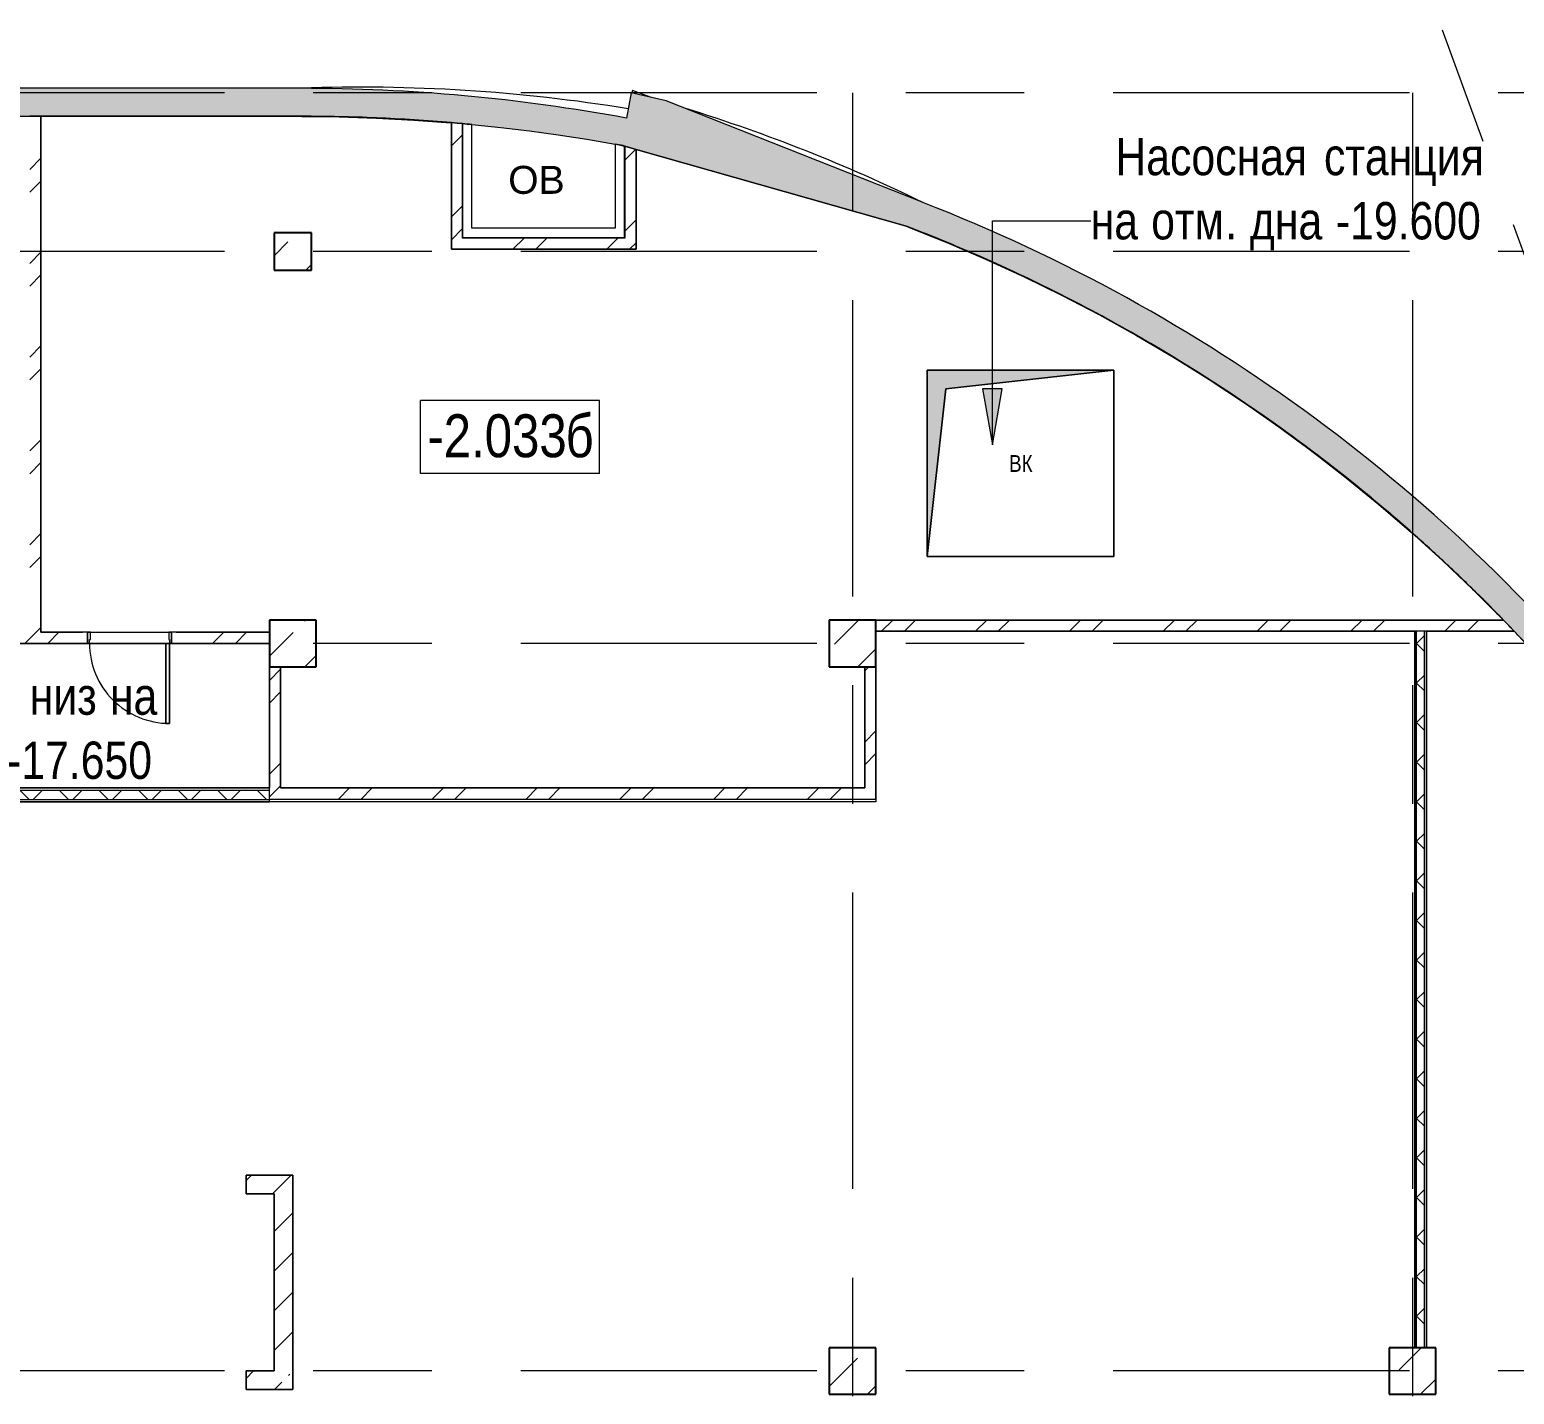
# Model space of a CAD drawing. Header units: millimetres. Extents: x 48966 to 155647, y -43515 to 30475.
# Drawn here: x 114112 to 130024, y 11467 to 26095 of the extents above; entities that cross this region are included whole.
import ezdxf

# ---------------------------------------------------------------- set-up
doc = ezdxf.new("R2010")
doc.units = ezdxf.units.MM
doc.linetypes.add('Осевые', pattern=[6350, 1270, -952.5, 3175, -952.5])
for name, color, linetype, lineweight in [('Двери', 7, 'Continuous', 9), ('Каркас_Импост', 7, 'Continuous', 9), ('Колонны', 7, 'Continuous', 9), ('Колонны-1', 7, 'Continuous', 25), ('Марки помещений', 7, 'Continuous', 9), ('Обобщенные модели', 7, 'Continuous', 9), ('Общие ребра', 7, 'Continuous', 9), ('Оси-2', 7, 'Осевые', 9), ('Панель', 7, 'Continuous', 9), ('Перекрытия', 7, 'Continuous', 9), ('Стены', 7, 'Continuous', 9), ('Стены-1', 7, 'Continuous', 18), ('Текстовые примечания', 7, 'Continuous', 9), ('Типовые аннотации', 7, 'Continuous', 9), ('Фундамент несущей конструкции', 7, 'Continuous', 9), ('Штриховка разреза-2', 7, 'Continuous', 9), ('Элементы узлов', 7, 'Continuous', 9), ('Элементы узлов-1', 7, 'Continuous', 5)]:
    doc.layers.add(name, color=color, linetype=linetype, lineweight=lineweight)
doc.layers.add('Обобщенные модели-1', color=7, linetype='Continuous', lineweight=9, true_color=0xffbc79)
doc.layers.add('Перекрытия-1', color=7, linetype='Continuous', lineweight=9, true_color=0xffffff)
doc.styles.add('Arial', font='Arial.ttf', dxfattribs={"width": 0.8, "height": 180})
doc.styles.add('Arial Narrow_1', font='Arial Narrow.ttf', dxfattribs={"height": 400})
doc.styles.add('Arial Narrow_2', font='Arial Narrow.ttf', dxfattribs={"height": 460})
doc.styles.add('Arial_2', font='Arial.ttf', dxfattribs={"height": 300})
pattern_1 = [(45, (0, 0), (-493.914, 493.914), []), (45, (493.9, 0), (-493.914, 493.914), [873.125, -174.625, 6.706, -167.919])]
pattern_2 = [(45, (0, 0), (-502.8943, 502.8943), []), (45, (0, 762), (-502.8943, 502.8943), [])]
pattern_3 = [(45, (0, 0), (-212.132, 212.132), []), (135, (0, 0), (-212.132, -212.132), [])]
pattern_4 = [(45, (0, 0), (-424.264, 424.264), [600, -100, 20, -100]), (45, (0, 424), (-424.264, 424.264), [])]

# ---------------------------------------------------------------- blocks, each defined once
blk = doc.blocks.new('Фундаментная плита - Фундаментная плита-408415-План -2-го этажа на отм_ -16_650')
at = {"layer": 'Фундамент несущей конструкции'}
for p, q in [((120572, 25442), (120566, 25417)), ((120767, 25371), (120572, 25442)), ((123732, 22447), (125732, 22447)), ((123732, 20447), (123732, 22447)), ((123732, 22447), (125732, 22447)), ((123732, 20447), (123732, 22447)), ((125732, 22447), (125732, 20447)), ((125732, 22447), (125732, 20447)), ((125732, 20447), (123732, 20447)), ((125732, 20447), (123732, 20447))]:
    blk.add_line(p, q, dxfattribs=at)
for centre, start, end in [((117664, 7664), 80.7518, 92.065), ((115869, 8234), 63.973, 72.7793)]:
    blk.add_arc(centre, 17815, start, end, dxfattribs=at)
blk = doc.blocks.new('Стена монолитная - Стена монолитная-463893-План -2-го этажа на отм_ -16_650')
at = {"layer": 'Штриховка разреза-2'}
h = blk.add_hatch(dxfattribs=at)
h.set_pattern_fill('FP_1', color=256, style=0, pattern_type=2)
h.set_pattern_definition(pattern_1)
h.paths.add_polyline_path([(150600, -31683), (149464, -28563), (149198, -28563), (139688, -2433), (139941, -2341), (136417, 7342), (136164, 7250), (133890, 13496), (133761, 13880), (133620, 14260), (133469, 14636), (133308, 15008), (133136, 15375), (132955, 15737), (132763, 16094), (132561, 16445), (132349, 16791), (132128, 17130), (131898, 17463), (131658, 17790), (131409, 18109), (131152, 18422), (131331, 18601), (131027, 18974), (130714, 19339), (130392, 19695), (130060, 20042), (129718, 20381), (129368, 20710), (129010, 21030), (128643, 21341), (128268, 21641), (127872, 21941), (127495, 22212), (127097, 22482), (126692, 22741), (126280, 22989), (125863, 23226), (125438, 23452), (125009, 23667), (124573, 23871), (124132, 24062), (123687, 24242), (120934, 25332), (120559, 25419), (120508, 25147), (120076, 25222), (119643, 25287), (119208, 25342), (118772, 25387), (118335, 25422), (117898, 25447), (117460, 25462), (117022, 25467), (109837, 25467), (109837, 25717), (100342, 25717), (100342, 25467), (61832, 25467), (61593, 25461), (61356, 25442), (61120, 25411), (60883, 25367), (60654, 25312), (60426, 25244), (60201, 25165), (59981, 25074), (59766, 24971), (59557, 24858), (59354, 24733), (59157, 24598), (58968, 24453), (58787, 24298), (58614, 24134), (58450, 23962), (58296, 23781), (58151, 23592), (58016, 23395), (57891, 23192), (57778, 22983), (57675, 22768), (57584, 22548), (57497, 22297), (57437, 22095), (57381, 21863), (57338, 21629), (57307, 21393), (57288, 21155), (57282, 20917), (57282, 20357), (57032, 20357), (57032, 15267), (57282, 15267), (57282, 13317), (57132, 13317), (57132, 5867), (57032, 5867), (57032, 2617), (57242, 2617), (57242, -43), (57032, -43), (57032, -2533), (57282, -2533), (57282, -21043), (57032, -21043), (57032, -21693), (57038, -21931), (57055, -22169), (57085, -22406), (57126, -22641), (57178, -22873), (57242, -23103), (57317, -23329), (57404, -23551), (57501, -23769), (57608, -23982), (57727, -24189), (57855, -24390), (57993, -24584), (58140, -24772), (58297, -24952), (58462, -25124), (58635, -25287), (58817, -25442), (59005, -25588), (59201, -25724), (59403, -25850), (59612, -25967), (59825, -26073), (59937, -25832), (60094, -25902), (60254, -25966), (60439, -26030), (74496, -30679), (74908, -30809), (75323, -30927), (75742, -31032), (76163, -31126), (76587, -31207), (77013, -31276), (77441, -31333), (77870, -31377), (77877, -31303), (78352, -31335), (78347, -31413), (78661, -31429), (78953, -31435), (79257, -31433), (91782, -31433), (91782, -31683), (108582, -31683), (108582, -31433), (142682, -31433), (142682, -31583), (144482, -31583), (144482, -31683)], flags=0)
h.paths.add_polyline_path([(150172, -31383), (143082, -31383), (143082, -31133), (108282, -31133), (108282, -31383), (92082, -31383), (92082, -31133), (79253, -31133), (78960, -31135), (78666, -31129), (78671, -31055), (77604, -30984), (77598, -31049), (77256, -31007), (76915, -30958), (76572, -30900), (76170, -30821), (75771, -30731), (75374, -30630), (74981, -30518), (74591, -30395), (60511, -25738), (60327, -25672), (60146, -25598), (59969, -25514), (59797, -25423), (59684, -25665), (59492, -25554), (59306, -25433), (59126, -25304), (58953, -25165), (58786, -25019), (58627, -24864), (58476, -24702), (58293, -24483), (58254, -24433), (58122, -24249), (57999, -24059), (57885, -23863), (57782, -23662), (57689, -23456), (57606, -23245), (57534, -23031), (57472, -22813), (57422, -22592), (57382, -22369), (57354, -22145), (57337, -21919), (57332, -21612), (57332, -21343), (57582, -21343), (57582, -2233), (57332, -2233), (57332, -343), (57542, -343), (57542, 2917), (57332, 2917), (57332, 13017), (57582, 13017), (57582, 15567), (57332, 15567), (57332, 20057), (57582, 20057), (57582, 20917), (57588, 21147), (57607, 21377), (57638, 21605), (57681, 21831), (57737, 22054), (57804, 22274), (57883, 22490), (57974, 22702), (58077, 22908), (58190, 23108), (58314, 23302), (58448, 23489), (58592, 23669), (58746, 23840), (58909, 24003), (59080, 24156), (59260, 24301), (59447, 24435), (59641, 24559), (59841, 24672), (60047, 24774), (60259, 24865), (60475, 24945), (60695, 25012), (60918, 25068), (61144, 25111), (61372, 25142), (61602, 25161), (61832, 25167), (100642, 25167), (100642, 25417), (109537, 25417), (109537, 25167), (117027, 25167), (117429, 25163), (117830, 25150), (118231, 25129), (118752, 25089), (118852, 25079), (119297, 25030), (119468, 25010), (119776, 24967), (120083, 24920), (120472, 24852), (123521, 23985), (123942, 23816), (124376, 23630), (124772, 23448), (125179, 23248), (125581, 23038), (125978, 22818), (126369, 22587), (126754, 22347), (127133, 22097), (127505, 21837), (127870, 21568), (128229, 21290), (128580, 21003), (128955, 20679), (129260, 20402), (129589, 20089), (129967, 19707), (130024, 19647), (130334, 19313), (130636, 18972), (130928, 18623), (130720, 18462), (131013, 18079), (131297, 17688), (131570, 17291), (131835, 16887), (132089, 16477), (132333, 16061), (132572, 15629), (132791, 15211), (133005, 14778), (133208, 14341), (133400, 13898), (133581, 13451), (133752, 12999), (135984, 6866), (136237, 6958), (139557, -2162), (139351, -2237), (145045, -17883), (145067, -17883), (145067, -17943), (149042, -28863), (149254, -28863), (150061, -31080)], flags=0)
at = {"layer": 'Стены'}
for p, q in [((120472, 24852), (120488, 24847)), ((120492, 24846), (120612, 24812))]:
    blk.add_line(p, q, dxfattribs=at)
at = {"layer": 'Стены', "flags": 128}
for points in [[(118632, 25099), (118692, 25094), (118752, 25089)], [(118752, 25089), (118802, 25084), (118852, 25079)], [(120388, 24867), (120430, 24860), (120472, 24852)], [(129909, 19767), (129967, 19707), (130024, 19647)]]:
    blk.add_lwpolyline(points, dxfattribs=at)
at = {"layer": 'Стены-1'}
for p, q in [((117022, 25467), (109837, 25467)), ((120559, 25419), (120508, 25147)), ((120934, 25332), (120559, 25419)), ((123687, 24242), (120934, 25332)), ((109537, 25167), (117027, 25167)), ((120488, 24847), (120492, 24846)), ((120612, 24812), (123521, 23985))]:
    blk.add_line(p, q, dxfattribs=at)
at = {"layer": 'Стены-1', "flags": 128}
for points in [[(117027, 25167), (117429, 25163), (117830, 25150), (118231, 25129), (118632, 25099)], [(118852, 25079), (119160, 25047), (119468, 25010), (119776, 24967), (120083, 24920), (120388, 24867)], [(123521, 23985), (123942, 23816), (124359, 23637), (124772, 23448), (125179, 23248), (125581, 23038), (125978, 22818), (126369, 22587), (126754, 22347), (127133, 22097), (127505, 21837), (127870, 21568), (128229, 21290), (128580, 21003), (128924, 20707), (129260, 20402), (129589, 20089), (129909, 19767)], [(130024, 19647), (130334, 19313), (130636, 18972), (130928, 18623)]]:
    blk.add_lwpolyline(points, dxfattribs=at)
at = {"layer": 'Стены-1'}
for centre, radius, start, end in [((117022, 6315), 19152, 79.5114, 90), ((117128, 7356), 18115, 38.3721, 68.7752)]:
    blk.add_arc(centre, radius, start, end, dxfattribs=at)
blk = doc.blocks.new('Колона монолитная73 - Колона монолитная-497871-План -2-го этажа на отм_ -16_650')
at = {"layer": 'Колонны'}
h = blk.add_hatch(dxfattribs=at)
h.set_pattern_fill('FP_1', color=256, style=0, pattern_type=2)
h.set_pattern_definition(pattern_1)
h.paths.add_polyline_path([(123182, 11467), (123182, 11967), (122682, 11967), (122682, 11467)], flags=0)
at = {"layer": 'Колонны-1'}
for p, q in [((123182, 11967), (122682, 11967)), ((122682, 11967), (122682, 11467)), ((123182, 11467), (123182, 11967)), ((122682, 11467), (123182, 11467))]:
    blk.add_line(p, q, dxfattribs=at)
blk = doc.blocks.new('Колона монолитная74 - Колона монолитная-497883-План -2-го этажа на отм_ -16_650')
at = {"layer": 'Колонны'}
h = blk.add_hatch(dxfattribs=at)
h.set_pattern_fill('FP_1', color=256, style=0, pattern_type=2)
h.set_pattern_definition(pattern_1)
h.paths.add_polyline_path([(129182, 11467), (129182, 11967), (128682, 11967), (128682, 11467)], flags=0)
at = {"layer": 'Колонны-1'}
for p, q in [((129182, 11967), (128682, 11967)), ((128682, 11967), (128682, 11467)), ((129182, 11467), (129182, 11967)), ((128682, 11467), (129182, 11467))]:
    blk.add_line(p, q, dxfattribs=at)
blk = doc.blocks.new('Колона монолитная75 - Колона монолитная-497895-План -2-го этажа на отм_ -16_650')
at = {"layer": 'Колонны'}
h = blk.add_hatch(dxfattribs=at)
h.set_pattern_fill('FP_1', color=256, style=0, pattern_type=2)
h.set_pattern_definition(pattern_1)
h.paths.add_polyline_path([(123182, 19267), (123182, 19767), (122682, 19767), (122682, 19267)], flags=0)
at = {"layer": 'Колонны-1'}
for p, q in [((123182, 19767), (122682, 19767)), ((122682, 19767), (122682, 19267)), ((123182, 19267), (123182, 19767)), ((122682, 19267), (123182, 19267))]:
    blk.add_line(p, q, dxfattribs=at)
blk = doc.blocks.new('Колона монолитная76 - Колона монолитная-497907-План -2-го этажа на отм_ -16_650')
at = {"layer": 'Колонны'}
h = blk.add_hatch(dxfattribs=at)
h.set_pattern_fill('FP_1', color=256, style=0, pattern_type=2)
h.set_pattern_definition(pattern_1)
h.paths.add_polyline_path([(117182, 19267), (117182, 19767), (116682, 19767), (116682, 19267)], flags=0)
at = {"layer": 'Колонны-1'}
for p, q in [((117182, 19767), (116682, 19767)), ((116682, 19767), (116682, 19267)), ((117182, 19267), (117182, 19767)), ((116682, 19267), (117182, 19267))]:
    blk.add_line(p, q, dxfattribs=at)
blk = doc.blocks.new('Колона монолитная79 - Колона монолитная-497943-План -2-го этажа на отм_ -16_650')
at = {"layer": 'Колонны'}
h = blk.add_hatch(dxfattribs=at)
h.set_pattern_fill('FP_52', color=256, style=0, pattern_type=2)
h.set_pattern_definition([(45, (-6600, -15200), (-493.914, 493.914), []), (45, (-6106.1, -15200), (-493.914, 493.914), [873.125, -174.625, 6.706, -167.919])])
h.paths.add_polyline_path([(110532, 8317), (110532, 8717), (110132, 8717), (110132, 8317)], flags=0)
at = {"layer": 'Колонны-1'}
for p, q in [((110532, 8717), (110132, 8717)), ((110132, 8717), (110132, 8317)), ((110532, 8317), (110532, 8717)), ((110132, 8317), (110532, 8317))]:
    blk.add_line(p, q, dxfattribs=at)
blk = doc.blocks.new('Дверь - Однопольная - ДВ2_20х9-6240718-План -2-го этажа на отм_ -16_650')
at = {"layer": 'Двери'}
for p, q in [((-389, 918), (-429, 918)), ((-429, 918), (-429, 60)), ((-389, 60), (-389, 918)), ((-429, 60), (-389, 60))]:
    blk.add_line(p, q, dxfattribs=at)
blk.add_arc((-429, 60), 858, 360, 90, dxfattribs=at)
at = {"layer": 'Каркас_Импост'}
for p, q in [((-430, 60), (-450, 60)), ((-450, 60), (-450, -60)), ((-430, 20), (-430, 60)), ((-420, 20), (-430, 20)), ((-420, -60), (-420, 20)), ((430, 20), (420, 20)), ((420, 20), (420, -60)), ((450, 60), (430, 60)), ((430, 60), (430, 20)), ((450, -60), (450, 60)), ((-450, -60), (-420, -60)), ((420, -60), (450, -60))]:
    blk.add_line(p, q, dxfattribs=at)
at = {"layer": 'Панель'}
for p, q in [((-429, 918), (-389, 918)), ((-429, 60), (-429, 918)), ((-389, 918), (-389, 60)), ((-389, 60), (-429, 60))]:
    blk.add_line(p, q, dxfattribs=at)
blk = doc.blocks.new('170_ОтверстиеПрямоугольноеВертикальное - 170_ОтверстиеПрямоугольноеВертикальное-5689110-План -2-го этажа на отм_ -16_650')
at = {"layer": 'Обобщенные модели'}
for p, q in [((-1000, -1000), (-1000, 1000)), ((-1000, 1000), (1000, 1000)), ((1000, 1000), (1000, -1000)), ((1000, -1000), (-1000, -1000))]:
    blk.add_line(p, q, dxfattribs=at)
blk = doc.blocks.new('Фундаментная плита1 - Фундаментная плита-5964020-План -2-го этажа на отм_ -16_650')
at = {"layer": 'Фундамент несущей конструкции'}
for p, q in [((120572, 25442), (120566, 25417)), ((120767, 25371), (120572, 25442)), ((123732, 22447), (125732, 22447)), ((123732, 20447), (123732, 22447)), ((123732, 22447), (125732, 22447)), ((123732, 20447), (123732, 22447)), ((125732, 22447), (125732, 20447)), ((125732, 22447), (125732, 20447)), ((125732, 20447), (123732, 20447)), ((125732, 20447), (123732, 20447))]:
    blk.add_line(p, q, dxfattribs=at)
for centre, start, end in [((117664, 7664), 80.7518, 92.065), ((115869, 8234), 63.973, 72.7793)]:
    blk.add_arc(centre, 17815, start, end, dxfattribs=at)
blk = doc.blocks.new('Марка помещения_Р - Марка помещения-4575829-План -2-го этажа на отм_ -16_650')
at = {"layer": 'Марки помещений'}
for p, q in [((-4.79375, -1.95625), (-4.79375, 1.95625)), ((4.79375, 1.95625), (-4.79375, 1.95625)), ((4.79375, -1.95625), (4.79375, 1.95625)), ((4.79375, -1.95625), (-4.79375, -1.95625))]:
    blk.add_line(p, q, dxfattribs=at)

msp = doc.modelspace()

# ---------------------------------------------------------------- hatches: boundary and pattern name
at = {"layer": 'Текстовые примечания'}
msp.add_hatch(color=256, dxfattribs=at).paths.add_polyline_path([(124430.2, 21644.6), (124536, 22244.6), (124324.4, 22244.6)], flags=0)
at = {"layer": 'Штриховка разреза-2'}
h = msp.add_hatch(dxfattribs=at)
h.set_pattern_fill('FP_54', color=256, style=0, pattern_type=2)
h.set_pattern_definition(pattern_2)
h.paths.add_polyline_path([(114231.6, 19637.1), (114231.6, 25167.1), (114111.6, 25167.1), (114111.6, 19637.1), (114217.1, 19637.1)], flags=0)
h = msp.add_hatch(dxfattribs=at)
h.set_pattern_fill('FP_54', color=256, style=0, pattern_type=2)
h.set_pattern_definition(pattern_2)
h.paths.add_polyline_path([(118631.6, 23741.2), (118751.6, 23741.2), (118751.6, 25088.7), (118631.6, 25099.2), (118631.6, 24465.9)], flags=0)
h = msp.add_hatch(dxfattribs=at)
h.set_pattern_fill('FP_54', color=256, style=0, pattern_type=2)
h.set_pattern_definition(pattern_2)
h.paths.add_polyline_path([(120491.6, 23861.2), (120611.6, 23861.2), (120611.6, 24812.3), (120491.6, 24846.4), (120491.6, 24465.9)], flags=0)
h = msp.add_hatch(dxfattribs=at)
h.set_pattern_fill('FP_54', color=256, style=0, pattern_type=2)
h.set_pattern_definition(pattern_2)
h.paths.add_polyline_path([(120611.6, 23741.2), (120611.6, 23861.2), (118751.6, 23861.2), (118751.6, 23741.2)], flags=0)
h = msp.add_hatch(dxfattribs=at)
h.set_pattern_fill('FP_54', color=256, style=0, pattern_type=2)
h.set_pattern_definition(pattern_2)
h.paths.add_polyline_path([(128956.6, 19647.1), (130024.2, 19647.1), (129908.8, 19767.1), (123181.6, 19767.1), (123181.6, 19647.1), (127762.3, 19647.1)], flags=0)
h = msp.add_hatch(dxfattribs=at)
h.set_pattern_fill('FP_54', color=256, style=0, pattern_type=2)
h.set_pattern_definition(pattern_2)
h.paths.add_polyline_path([(116681.6, 19517.1), (116681.6, 19637.1), (115631.6, 19637.1), (115631.6, 19517.1)], flags=0)
h.paths.add_polyline_path([(114731.6, 19517.1), (114731.6, 19637.1), (113431.6, 19637.1), (113431.6, 19517.1), (114217.1, 19517.1)], flags=0)
h.paths.add_polyline_path([(112531.6, 19517.1), (112531.6, 19637.1), (110533.6, 19637.1), (110533.6, 19517.1), (112524, 19517.1)], flags=0)
h = msp.add_hatch(dxfattribs=at)
h.set_pattern_fill('FP_53', color=256, style=0, pattern_type=2)
h.set_pattern_definition(pattern_3)
h.paths.add_polyline_path([(128976.6, 11967.1), (129061.6, 11967.1), (129061.6, 19647.1), (128976.6, 19647.1), (128976.6, 13104.3)], flags=0)
h = msp.add_hatch(dxfattribs=at)
h.set_pattern_fill('FP_54', color=256, style=0, pattern_type=2)
h.set_pattern_definition(pattern_2)
h.paths.add_polyline_path([(116681.6, 17847.1), (116801.6, 17847.1), (116801.6, 19267.1), (116681.6, 19267.1), (116681.6, 17942.1)], flags=0)
h = msp.add_hatch(dxfattribs=at)
h.set_pattern_fill('FP_54', color=256, style=0, pattern_type=2)
h.set_pattern_definition(pattern_2)
h.paths.add_polyline_path([(123181.6, 17967.1), (123181.6, 19267.1), (123061.6, 19267.1), (123061.6, 17967.1)], flags=0)
h = msp.add_hatch(dxfattribs=at)
h.set_pattern_fill('FP_53', color=256, style=0, pattern_type=2)
h.set_pattern_definition(pattern_3)
h.paths.add_polyline_path([(116681.6, 17842.1), (116681.6, 17942.1), (109881.6, 17942.1), (109881.6, 17842.1), (114217.1, 17842.1)], flags=0)
h.paths.add_polyline_path([(108881.6, 17842.1), (108881.6, 17942.1), (104461.6, 17942.1), (104461.6, 17842.1), (107444.5, 17842.1)], flags=0)
h = msp.add_hatch(dxfattribs=at)
h.set_pattern_fill('FP_54', color=256, style=0, pattern_type=2)
h.set_pattern_definition(pattern_2)
h.paths.add_polyline_path([(123181.6, 17847.1), (123181.6, 17967.1), (116801.6, 17967.1), (116801.6, 17847.1), (120989.7, 17847.1)], flags=0)
h = msp.add_hatch(dxfattribs=at)
h.set_pattern_fill('FP_57', color=256, style=0, pattern_type=2)
h.set_pattern_definition(pattern_4)
h.paths.add_polyline_path([(116731.6, 13617.1), (116931.6, 13617.1), (116931.6, 13817.1), (116431.6, 13817.1), (116431.6, 13617.1), (116729.6, 13617.1)], flags=0)
h = msp.add_hatch(dxfattribs=at)
h.set_pattern_fill('FP_57', color=256, style=0, pattern_type=2)
h.set_pattern_definition(pattern_4)
h.paths.add_polyline_path([(116931.6, 11717.1), (116931.6, 13617.1), (116731.6, 13617.1), (116731.6, 11717.1)], flags=0)
h = msp.add_hatch(dxfattribs=at)
h.set_pattern_fill('FP_57', color=256, style=0, pattern_type=2)
h.set_pattern_definition(pattern_4)
h.paths.add_polyline_path([(116431.6, 11517.1), (116931.6, 11517.1), (116931.6, 11717.1), (116431.6, 11717.1)], flags=0)
at = {"layer": 'Элементы узлов-1'}
msp.add_hatch(color=256, dxfattribs=at).paths.add_polyline_path([(123731.6, 20447.1), (123931.6, 22247.1), (125731.6, 22447.1), (123731.6, 22447.1), (123731.6, 21941.1)], flags=0)

# ---------------------------------------------------------------- linework, layer by layer
at = {"layer": 'Обобщенные модели-1'}
for p, q in [((125731.6, 22447.1), (123731.6, 22447.1)), ((123731.6, 22447.1), (123731.6, 20447.1)), ((125731.6, 20447.1), (125731.6, 22447.1)), ((123731.6, 20447.1), (125731.6, 20447.1))]:
    msp.add_line(p, q, dxfattribs=at)
at = {"layer": 'Общие ребра'}
for p, q in [((114731.6, 19637.1), (114236.6, 19637.1)), ((116681.6, 19637.1), (115631.6, 19637.1)), ((128976.6, 19647.1), (128956.6, 19647.1)), ((128976.6, 11967.1), (128976.6, 19647.1)), ((129061.6, 19647.1), (128976.6, 19647.1)), ((129081.6, 19647.1), (129061.6, 19647.1)), ((129061.6, 11967.1), (129061.6, 19647.1)), ((113431.6, 19517.1), (114731.6, 19517.1)), ((115631.6, 19517.1), (116681.6, 19517.1)), ((116681.6, 19267.1), (116681.6, 17969.1)), ((116681.6, 17967.1), (109881.6, 17967.1)), ((109881.6, 17942.1), (116681.6, 17942.1)), ((109881.6, 17842.1), (116681.6, 17842.1)), ((116681.6, 17942.1), (116681.6, 17967.1)), ((116681.6, 17847.1), (116681.6, 17942.1)), ((109881.6, 17817.1), (116681.6, 17817.1)), ((116931.6, 13817.1), (116431.6, 13817.1)), ((116431.6, 13817.1), (116431.6, 13617.1)), ((116431.6, 13617.1), (116729.6, 13617.1)), ((116731.6, 11717.1), (116431.6, 11717.1)), ((116431.6, 11717.1), (116431.6, 11517.1)), ((116431.6, 11717.1), (116731.6, 11717.1)), ((116431.6, 11517.1), (116931.6, 11517.1))]:
    msp.add_line(p, q, dxfattribs=at)
at = {"layer": 'Оси-2'}
for p, q in [((129251.3, 26095.3), (153940.5, -41737.8)), ((150171.6, 25417.1), (50565.6, 25417.1)), ((122931.6, 25417.1), (122931.6, -41737.8)), ((128931.6, 25417.1), (128931.6, -41737.8)), ((150171.6, 23717.1), (50565.6, 23717.1)), ((150171.6, 19517.1), (50565.6, 19517.1)), ((150171.6, 11717.1), (50565.6, 11717.1))]:
    msp.add_line(p, q, dxfattribs=at)
at = {"layer": 'Перекрытия'}
for p, q in [((117027.1, 25167.1), (114231.6, 25167.1)), ((114231.6, 25167.1), (114231.6, 19637.1)), ((118631.6, 23741.2), (118631.6, 25099.2)), ((123520.8, 23984.6), (120611.6, 24812.3)), ((120611.6, 24812.3), (120611.6, 23741.2)), ((116731.6, 23517.1), (116731.6, 23917.1)), ((116731.6, 23917.1), (117131.6, 23917.1)), ((117131.6, 23917.1), (117131.6, 23517.1)), ((120611.6, 23741.2), (118631.6, 23741.2)), ((117131.6, 23517.1), (116731.6, 23517.1)), ((123731.6, 20447.1), (123731.6, 22447.1)), ((123731.6, 22447.1), (125731.6, 22447.1)), ((125731.6, 22447.1), (125731.6, 20447.1)), ((125731.6, 20447.1), (123731.6, 20447.1)), ((116681.6, 19637.1), (116681.6, 19767.1)), ((116681.6, 19767.1), (117181.6, 19767.1)), ((117181.6, 19767.1), (117181.6, 19267.1)), ((122681.6, 19267.1), (122681.6, 19767.1)), ((122681.6, 19767.1), (129908.8, 19767.1)), ((114231.6, 19637.1), (114681.6, 19637.1)), ((115681.6, 19637.1), (116681.6, 19637.1)), ((128956.6, 19647.1), (123181.6, 19647.1)), ((123181.6, 19647.1), (123181.6, 17817.1)), ((128956.6, 11967.1), (128956.6, 19647.1)), ((116681.6, 19517.1), (110531.6, 19517.1)), ((114681.6, 19517.1), (115681.6, 19517.1)), ((116681.6, 17967.1), (116681.6, 19517.1)), ((117181.6, 19267.1), (116801.6, 19267.1)), ((116801.6, 19267.1), (116801.6, 17967.1)), ((123061.6, 19267.1), (122681.6, 19267.1)), ((123061.6, 17967.1), (123061.6, 19267.1)), ((104481.6, 17967.1), (116681.6, 17967.1)), ((116801.6, 17967.1), (123061.6, 17967.1)), ((123181.6, 17817.1), (109881.6, 17817.1)), ((116431.6, 13617.1), (116431.6, 13817.1)), ((116431.6, 13817.1), (116931.6, 13817.1)), ((116931.6, 13817.1), (116931.6, 11517.1)), ((116731.6, 13617.1), (116431.6, 13617.1)), ((116731.6, 11717.1), (116731.6, 13617.1)), ((122681.6, 11467.1), (122681.6, 11967.1)), ((122681.6, 11967.1), (123181.6, 11967.1)), ((123181.6, 11967.1), (123181.6, 11467.1)), ((128681.6, 11467.1), (128681.6, 11967.1)), ((128681.6, 11967.1), (128956.6, 11967.1)), ((116431.6, 11517.1), (116431.6, 11717.1)), ((116431.6, 11717.1), (116731.6, 11717.1)), ((116931.6, 11517.1), (116431.6, 11517.1)), ((123181.6, 11467.1), (122681.6, 11467.1))]:
    msp.add_line(p, q, dxfattribs=at)
for centre, radius, start, end in [((117027.1, 6176.2), 18990.9, 88.78831, 90), ((117027.1, 6176.2), 18990.9, 87.57661, 88.7883), ((117027.1, 6176.2), 18990.9, 86.36492, 87.57661), ((117027.1, 6176.2), 18990.9, 85.15322, 86.36491), ((117128.5, 7355.9), 17815, 67.51291, 68.97243), ((117128.5, 7355.9), 17815, 66.05339, 67.51291), ((117128.5, 7355.9), 17815, 64.59387, 66.05339), ((117128.5, 7355.9), 17815, 63.13436, 64.59387), ((117128.5, 7355.9), 17815, 61.67484, 63.13435), ((117128.5, 7355.9), 17815, 60.21532, 61.67483), ((117128.5, 7355.9), 17815, 58.7558, 60.21531), ((117128.5, 7355.9), 17815, 57.29628, 58.75579), ((117128.5, 7355.9), 17815, 55.83676, 57.29627), ((117128.5, 7355.9), 17815, 54.37724, 55.83675), ((117128.5, 7355.9), 17815, 52.91772, 54.37723), ((117128.5, 7355.9), 17815, 51.4582, 52.91771), ((117128.5, 7355.9), 17815, 49.99868, 51.45819), ((117128.5, 7355.9), 17815, 48.53916, 49.99867), ((117128.5, 7355.9), 17815, 47.07964, 48.53915), ((117128.5, 7355.9), 17815, 45.62012, 47.07963), ((117128.5, 7355.9), 17815, 44.1606, 45.62011)]:
    msp.add_arc(centre, radius, start, end, dxfattribs=at)
at = {"layer": 'Перекрытия-1'}
for p, q in [((130024.2, 19647.1), (129081.6, 19647.1)), ((129081.6, 19647.1), (129081.6, 11967.1)), ((129081.6, 11967.1), (129181.6, 11967.1)), ((129181.6, 11967.1), (129181.6, 11467.1))]:
    msp.add_line(p, q, dxfattribs=at)
msp.add_arc((117128.5, 7355.9), 17815, 42.16023, 43.62505, dxfattribs=at)
at = {"layer": 'Стены'}
for p, q in [((120488.4, 24847.3), (120471.6, 24852.1)), ((120611.6, 24812.3), (120491.6, 24846.4)), ((114731.6, 19517.1), (114731.6, 19637.1)), ((114731.6, 19637.1), (115631.6, 19637.1)), ((115631.6, 19637.1), (115631.6, 19517.1))]:
    msp.add_line(p, q, dxfattribs=at)
for centre, radius, start, end in [((117027.1, 6176.2), 18990.9, 84.78978, 85.15322), ((117027.1, 6176.2), 18990.9, 84.48676, 84.78978), ((117027.1, 6176.2), 18990.9, 79.54987, 79.80507), ((117128.5, 7355.9), 17815, 43.62505, 44.1606)]:
    msp.add_arc(centre, radius, start, end, dxfattribs=at)
at = {"layer": 'Стены-1'}
for p, q in [((114231.6, 25167.1), (114111.6, 25167.1)), ((114231.6, 19637.1), (114231.6, 25167.1)), ((118631.6, 25099.2), (118631.6, 23741.2)), ((118631.6, 25097.2), (118631.6, 25099.2)), ((118751.6, 23861.2), (118751.6, 25088.7)), ((118751.6, 25088.7), (118751.6, 23867.1)), ((118851.6, 23967.1), (118851.6, 25079.3)), ((120388.4, 24867.3), (120388.4, 23967.1)), ((120488.4, 23967.1), (120488.4, 24847.3)), ((120491.6, 24846.4), (120491.6, 23861.2)), ((120611.6, 23861.2), (120611.6, 24812.3)), ((120388.4, 23967.1), (118851.6, 23967.1)), ((120488.4, 23867.1), (120488.4, 23967.1)), ((118631.6, 23741.2), (118751.6, 23741.2)), ((118751.6, 23867.1), (118851.6, 23867.1)), ((120491.6, 23861.2), (118751.6, 23861.2)), ((118751.6, 23741.2), (120611.6, 23741.2)), ((118851.6, 23867.1), (120488.4, 23867.1)), ((120611.6, 23741.2), (120611.6, 23861.2)), ((122681.6, 19769.1), (122679.6, 19769.1)), ((122679.6, 19769.1), (122679.6, 19267.1)), ((122681.6, 19267.1), (122681.6, 19767.1)), ((129908.8, 19767.1), (123181.6, 19767.1)), ((123181.6, 19767.1), (123181.6, 19647.1)), ((129906, 19767.1), (129908.8, 19767.1)), ((114236.6, 19637.1), (114231.6, 19637.1)), ((114731.6, 19517.1), (114731.6, 19637.1)), ((115631.6, 19637.1), (115631.6, 19517.1)), ((116681.6, 19517.1), (116681.6, 19637.1)), ((123181.6, 19647.1), (128956.6, 19647.1)), ((128956.6, 19647.1), (128956.6, 11967.1)), ((129081.6, 19647.1), (130024.2, 19647.1)), ((129081.6, 11967.1), (129081.6, 19647.1)), ((130024.2, 19647.1), (130021.5, 19647.1)), ((116801.6, 19267.1), (116681.6, 19267.1)), ((116801.6, 17967.1), (116801.6, 19267.1)), ((123181.6, 19267.1), (123061.6, 19267.1)), ((123061.6, 19267.1), (123061.6, 17967.1)), ((123181.6, 17967.1), (123181.6, 19267.1)), ((116681.6, 17969.1), (116681.6, 17967.1)), ((116681.6, 17847.1), (116801.6, 17847.1)), ((116681.6, 17817.1), (116681.6, 17847.1)), ((123061.6, 17967.1), (116801.6, 17967.1)), ((116801.6, 17847.1), (123181.6, 17847.1)), ((123181.6, 17847.1), (123181.6, 17967.1)), ((116931.6, 13617.1), (116931.6, 13817.1)), ((116729.6, 13617.1), (116731.6, 13617.1)), ((116731.6, 13617.1), (116731.6, 11717.1)), ((116931.6, 11717.1), (116931.6, 13617.1)), ((128956.6, 11967.1), (129081.6, 11967.1)), ((116729.6, 11719.1), (116431.6, 11719.1)), ((116731.6, 11717.1), (116731.6, 11719.1)), ((116931.6, 11517.1), (116931.6, 11717.1))]:
    msp.add_line(p, q, dxfattribs=at)
at = {"layer": 'Стены-1', "flags": 128}
for points in [[(117027.1, 25165.1), (117427.4, 25160.9), (117827.6, 25148.2), (118227.4, 25127.1), (118626.6, 25097.6)], [(123520.2, 23982.7), (123941.1, 23814.7), (124357.6, 23636), (124769.5, 23446.8), (125176.4, 23247.2), (125578.1, 23037.4), (125974.3, 22817.3), (126364.8, 22587.3), (126749.3, 22347.4), (127127.6, 22097.7), (127499.4, 21838.6), (127864.5, 21570.1), (128222.6, 21292.3), (128573.6, 21005.6), (128917.1, 20710), (129253.1, 20405.7), (129581.1, 20093.1), (129901.1, 19772.1)]]:
    msp.add_lwpolyline(points, dxfattribs=at)
at = {"layer": 'Стены-1'}
for centre, radius, start, end in [((117027.1, 6176.2), 18990.9, 85.15322, 90), ((117128.5, 7355.9), 17815, 44.1606, 68.97243)]:
    msp.add_arc(centre, radius, start, end, dxfattribs=at)
at = {"layer": 'Текстовые примечания'}
for p, q in [((124430.2, 24047.7), (125206.3, 24047.7)), ((124430.2, 21644.6), (124430.2, 24047.7)), ((125206.3, 24047.7), (125484.1, 24047.7)), ((124536, 22244.6), (124324.4, 22244.6)), ((124324.4, 22244.6), (124430.2, 21644.6)), ((124430.2, 21644.6), (124536, 22244.6))]:
    msp.add_line(p, q, dxfattribs=at)
at = {"layer": 'Элементы узлов'}
for p, q in [((125731.6, 22447.1), (123731.6, 22447.1)), ((123731.6, 22447.1), (123731.6, 20447.1)), ((125731.6, 22447.1), (123931.6, 22247.1)), ((123931.6, 22247.1), (125731.6, 22447.1)), ((125731.6, 20447.1), (125731.6, 22447.1)), ((123931.6, 22247.1), (123731.6, 20447.1)), ((123731.6, 20447.1), (123931.6, 22247.1)), ((123731.6, 20447.1), (125731.6, 20447.1))]:
    msp.add_line(p, q, dxfattribs=at)

# ---------------------------------------------------------------- block references
at = {"layer": 'Двери', "rotation": 180}
msp.add_blockref('Дверь - Однопольная - ДВ2_20х9-6240718-План -2-го этажа на отм_ -16_650', (115181.6, 19577.1), dxfattribs=at)
at = {"layer": 'Колонны'}
for name, p in [('Колона монолитная79 - Колона монолитная-497943-План -2-го этажа на отм_ -16_650', (6600, 15200)), ('Колона монолитная76 - Колона монолитная-497907-План -2-го этажа на отм_ -16_650', (0, 0)), ('Колона монолитная75 - Колона монолитная-497895-План -2-го этажа на отм_ -16_650', (0, 0)), ('Колона монолитная73 - Колона монолитная-497871-План -2-го этажа на отм_ -16_650', (0, 0)), ('Колона монолитная74 - Колона монолитная-497883-План -2-го этажа на отм_ -16_650', (0, 0))]:
    msp.add_blockref(name, p, dxfattribs=at)
at = {"layer": 'Марки помещений', "xscale": 199.9999999999999, "yscale": 199.9999999999999, "zscale": 199.9999999999999}
msp.add_blockref('Марка помещения_Р - Марка помещения-4575829-План -2-го этажа на отм_ -16_650', (119259.6, 21730.6), dxfattribs=at)
at = {"layer": 'Стены'}
msp.add_blockref('Стена монолитная - Стена монолитная-463893-План -2-го этажа на отм_ -16_650', (0, 0), dxfattribs=at)
at = {"layer": 'Фундамент несущей конструкции'}
for name in ['Фундаментная плита - Фундаментная плита-408415-План -2-го этажа на отм_ -16_650', 'Фундаментная плита1 - Фундаментная плита-5964020-План -2-го этажа на отм_ -16_650']:
    msp.add_blockref(name, (0, 0), dxfattribs=at)
at = {"layer": 'Элементы узлов'}
msp.add_blockref('170_ОтверстиеПрямоугольноеВертикальное - 170_ОтверстиеПрямоугольноеВертикальное-5689110-План -2-го этажа на отм_ -16_650', (124731.6, 21447.1), dxfattribs=at)

# ---------------------------------------------------------------- texts
at = {"layer": 'Марки помещений', "char_height": 460, "attachment_point": 1, "style": 'Arial Narrow_2'}
for s, insert, width in [('-2.033', (118373.7, 21972.4), 1795.78), ('\\fArial Narrow|b0|i0|c204|p34|;б', (119855.3, 21972.4), 368.776)]:
    msp.add_mtext(s, dxfattribs=dict(at, insert=insert, width=width))
at = {"layer": 'Текстовые примечания', "attachment_point": 1}
for s, insert, char_height, width, style in [('Насосная', (125748.7, 24935.6), 400, 2549.366, 'Arial Narrow_1'), ('\\fArial Narrow|b0|i0|c204|p34|; ', (127852.2, 24935.6), 400, 160.337, 'Arial Narrow_1'), ('станция', (127984.4, 24935.6), 400, 2116.455, 'Arial Narrow_1'), ('ОВ', (119240.4, 24635.6), 300, 737.552, 'Arial_2'), ('\\fArial Narrow|b0|i0|c204|p34|; ', (126000.1, 24247.7), 400, 160.337, 'Arial Narrow_1'), (' -19.600', (127984.4, 24247.7), 400, 2116.455, 'Arial Narrow_1'), ('на', (125484.1, 24247.7), 400, 625.316, 'Arial Narrow_1'), ('отм', (126132.4, 24247.7), 400, 962.025, 'Arial Narrow_1'), ('дна', (127190.7, 24247.7), 400, 962.025, 'Arial Narrow_1'), ('. ', (126926.1, 24247.7), 400, 320.675, 'Arial Narrow_1'), ('\\fArial Narrow|b0|i0|c204|p34|; ', (114839.4, 19151.9), 400, 160.337, 'Arial Narrow_1'), ('низ', (114111.8, 19151.9), 400, 881.856, 'Arial Narrow_1'), ('на', (114971.7, 19151.9), 400, 625.316, 'Arial Narrow_1'), (' -17.650', (113741.4, 18464), 400, 2116.455, 'Arial Narrow_1')]:
    msp.add_mtext(s, dxfattribs=dict(at, insert=insert, char_height=char_height, width=width, style=style))
at = {"layer": 'Типовые аннотации', "insert": (124609.4, 21535.1), "char_height": 180, "width": 307.848, "attachment_point": 1, "style": 'Arial'}
msp.add_mtext('ВК', dxfattribs=at)

doc.saveas('drawing.dxf')
